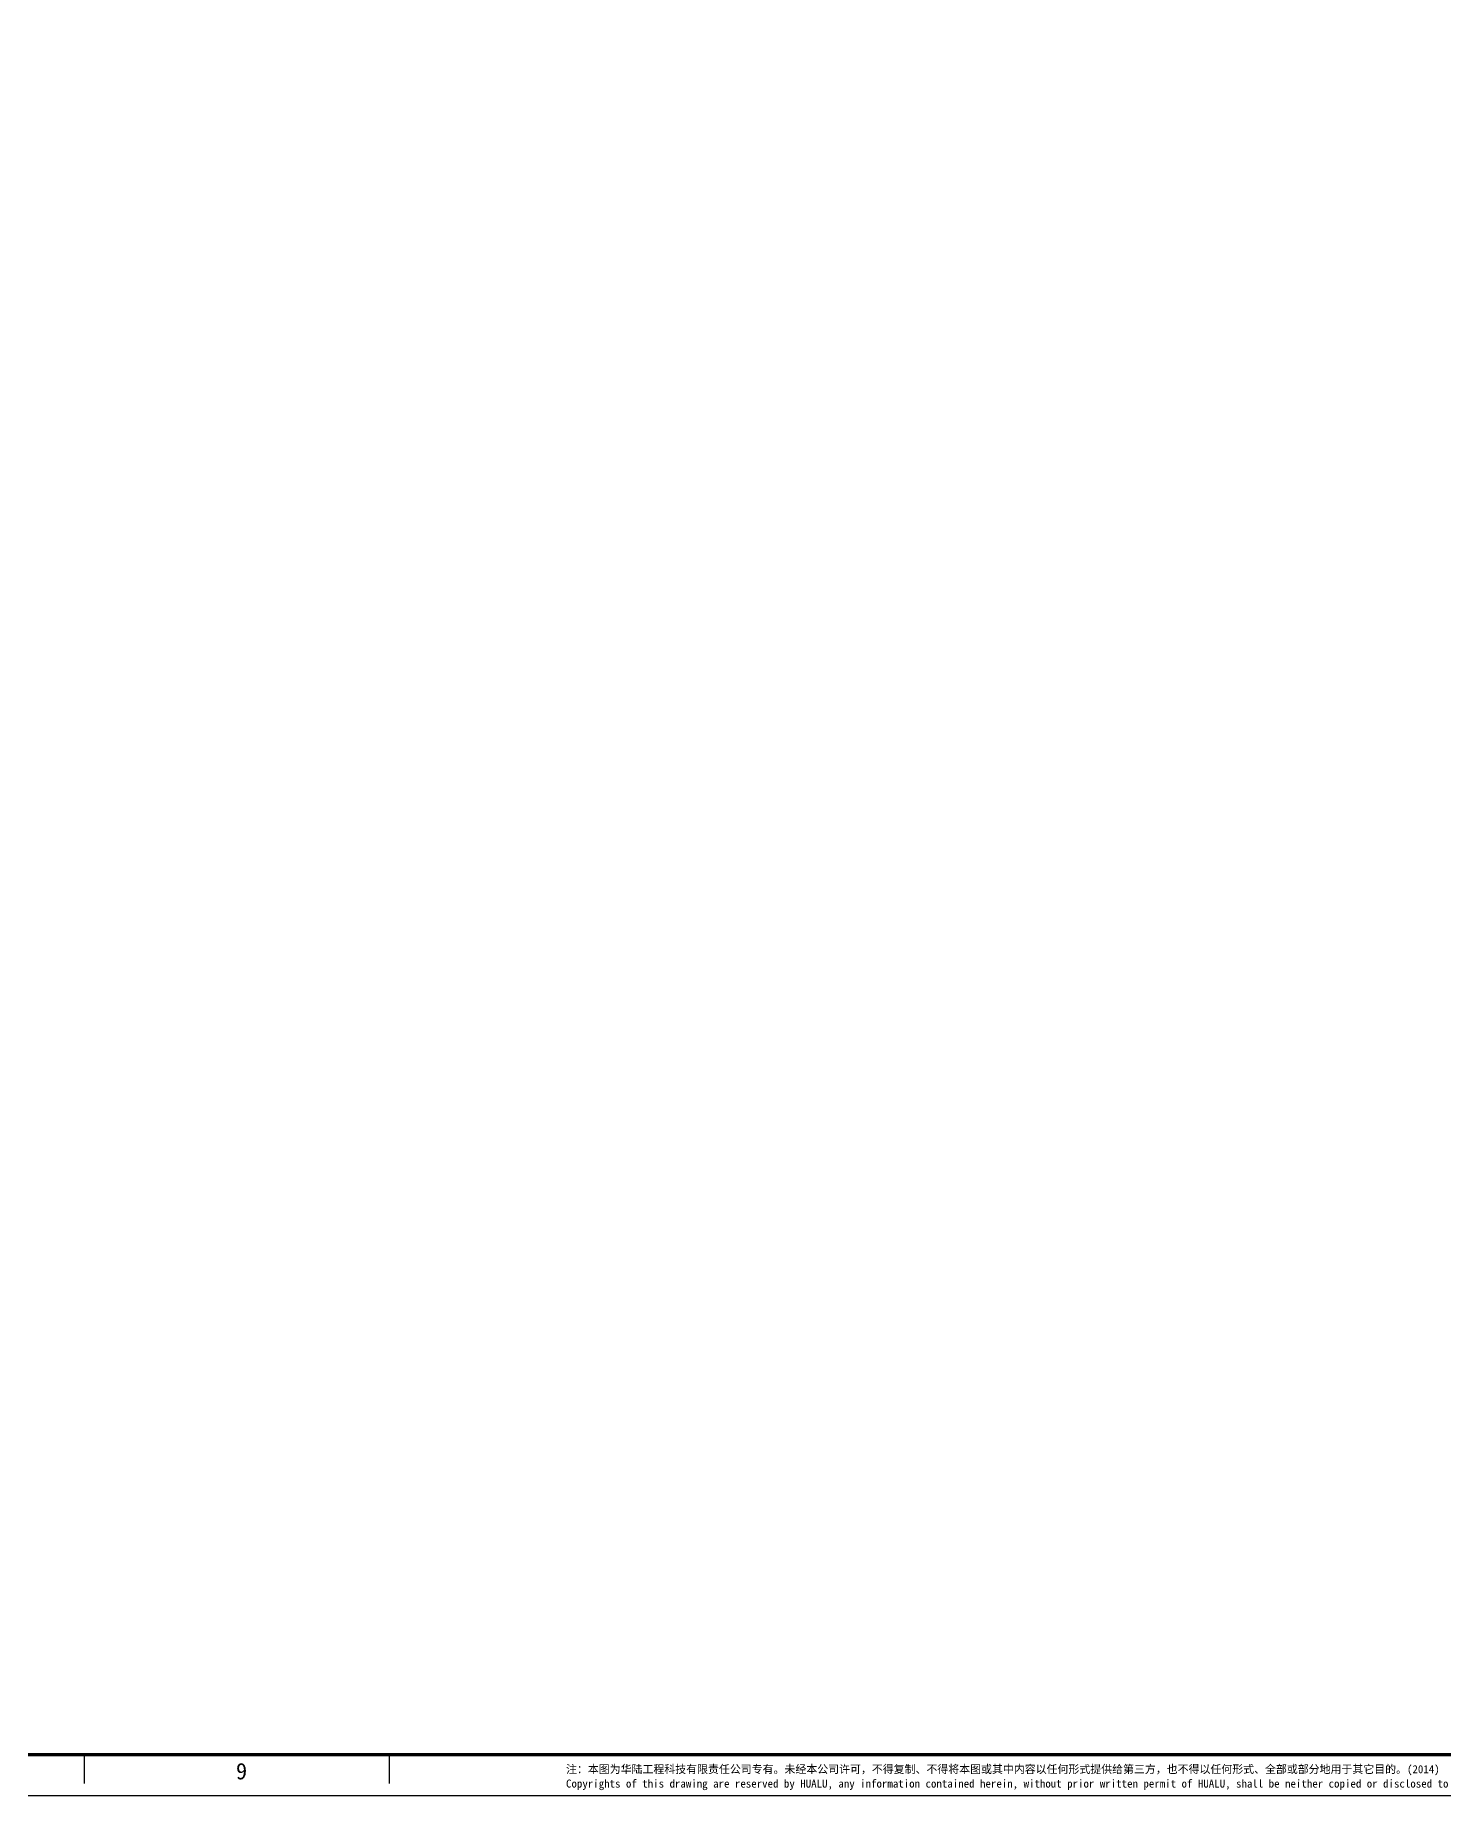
# Model space of a CAD drawing. Extents: x 0 to 1189, y 0 to 841.
# Drawn here: x 582.6 to 925.6, y 0 to 428.9 of the extents above; entities that cross this region are included whole.
import ezdxf

# ---------------------------------------------------------------- set-up
doc = ezdxf.new("R2010")
doc.units = 0
doc.header["$MEASUREMENT"] = 0
doc.layers.get('0').update_dxf_attribs({"linetype": 'CONTINUOUS'})
doc.styles.add('HUALUC', font='SimSun.ttf')

msp = doc.modelspace()

# ---------------------------------------------------------------- linework, layer by layer
for p, q in [((594.5, 10), (594.5, 3)), ((668.8125, 10), (668.8125, 3)), ((1189, 0), (0, 0))]:
    msp.add_line(p, q)
at = {"const_width": 0.8, "flags": 128}
msp.add_lwpolyline([(1179, 831.0000010000001), (25, 831.0000010000001), (25, 10), (1179, 10)], close=True, dxfattribs=at)

# ---------------------------------------------------------------- texts
at = {"style": 'HUALUC'}
for s, height, p in [('9', 4, (631.5, 4)), ('注：本图为华陆工程科技有限责任公司专有。未经本公司许可，不得复制、不得将本图或其中内容以任何形式提供给第三方，也不得以任何形式、全部或部分地用于其它目的。(2014)', 1.95, (711.8744, 5.5)), ('Copyrights of this drawing are reserved by HUALU, any information contained herein, without prior written permit of HUALU, shall be neither copied or disclosed to any third party in any form, nor applied completely or partially in any form for any other purposes than the intended project.', 1.95, (711.8744, 2))]:
    msp.add_text(s, height=height, dxfattribs=at).set_placement(p)

doc.saveas('drawing.dxf')
